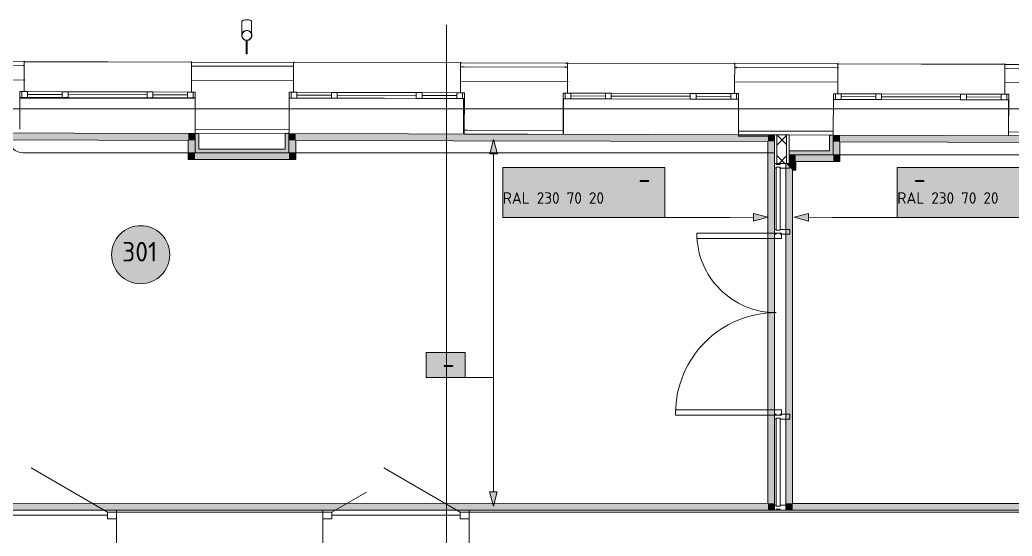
# Model space of a CAD drawing. Header units: millimetres. Extents: x 0 to 1189, y 0 to 841.
# Drawn here: x 439.9 to 542.9, y 373 to 426.6 of the extents above; entities that cross this region are included whole.
import ezdxf

# ---------------------------------------------------------------- set-up
doc = ezdxf.new("R2010")
doc.units = ezdxf.units.MM

msp = doc.modelspace()

# ---------------------------------------------------------------- hatches: boundary and pattern name
h = msp.add_hatch(color=7)
h.dxf.hatch_style = 2
h.paths.add_polyline_path([(462.836707, 425.13342), (462.863145, 425.069858), (462.926707, 425.04342), (462.99027, 425.069858), (463.016707, 425.13342), (463.016707, 425.14542), (462.99027, 425.208983), (462.926707, 425.23542), (462.863145, 425.208983), (462.836707, 425.14542)])
h = msp.add_hatch(color=7)
h.dxf.hatch_style = 2
h.paths.add_polyline_path([(440.417673, 422.275416), (440.391235, 422.338978), (440.327673, 422.365416), (440.26411, 422.338978), (440.237673, 422.275416), (440.237673, 422.265416), (440.26411, 422.201853), (440.327673, 422.175416), (440.391235, 422.201853), (440.417673, 422.265416)])
h = msp.add_hatch(color=7)
h.dxf.hatch_style = 2
h.paths.add_polyline_path([(457.767699, 422.229416), (457.741262, 422.292978), (457.677699, 422.319416), (457.614137, 422.292978), (457.587699, 422.229416), (457.587699, 422.219416), (457.614137, 422.155853), (457.677699, 422.129416), (457.741262, 422.155853), (457.767699, 422.219416)])
h = msp.add_hatch(color=7)
h.dxf.hatch_style = 2
h.paths.add_polyline_path([(468.405716, 422.201416), (468.379278, 422.264978), (468.315715, 422.291416), (468.252153, 422.264978), (468.225715, 422.201416), (468.225715, 422.191416), (468.252153, 422.127853), (468.315715, 422.101416), (468.379278, 422.127853), (468.405716, 422.191416)])
h = msp.add_hatch(color=7)
h.dxf.hatch_style = 2
h.paths.add_polyline_path([(485.723742, 422.156416), (485.697305, 422.219978), (485.633742, 422.246416), (485.570179, 422.219978), (485.543742, 422.156416), (485.543742, 422.146416), (485.570179, 422.082853), (485.633742, 422.056416), (485.697305, 422.082853), (485.723742, 422.146416)])
h = msp.add_hatch(color=7)
h.dxf.hatch_style = 2
h.paths.add_polyline_path([(496.486759, 421.807415), (496.423196, 421.780978), (496.396758, 421.717415), (496.423196, 421.653852), (496.486759, 421.627415), (496.550321, 421.653852), (496.576759, 421.717415), (496.550321, 421.780978)])
h = msp.add_hatch(color=7)
h.dxf.hatch_style = 2
h.paths.add_polyline_path([(496.817759, 422.127416), (496.791321, 422.190978), (496.727759, 422.217416), (496.664196, 422.190978), (496.637759, 422.127416), (496.637759, 422.117416), (496.664196, 422.053853), (496.727759, 422.027415), (496.791321, 422.053853), (496.817759, 422.117416)])
h = msp.add_hatch(color=7)
h.dxf.hatch_style = 2
h.paths.add_polyline_path([(514.167786, 422.081416), (514.141348, 422.144978), (514.077785, 422.171416), (514.014223, 422.144978), (513.987785, 422.081416), (513.987785, 422.071416), (514.014223, 422.007853), (514.077785, 421.981415), (514.141348, 422.007853), (514.167786, 422.071416)])
h = msp.add_hatch(color=7)
h.dxf.hatch_style = 2
h.paths.add_polyline_path([(514.236786, 421.760415), (514.173223, 421.733978), (514.146786, 421.670415), (514.173223, 421.606852), (514.236786, 421.580415), (514.300348, 421.606852), (514.326786, 421.670415), (514.300348, 421.733978)])
h = msp.add_hatch(color=7)
h.dxf.hatch_style = 2
h.paths.add_polyline_path([(524.867802, 422.053415), (524.841364, 422.116978), (524.777802, 422.143416), (524.714239, 422.116978), (524.687802, 422.053415), (524.687802, 422.043415), (524.714239, 421.979853), (524.777802, 421.953415), (524.841364, 421.979853), (524.867802, 422.043415)])
h = msp.add_hatch(color=7)
h.dxf.hatch_style = 2
h.paths.add_polyline_path([(524.786802, 421.733415), (524.723239, 421.706977), (524.696802, 421.643415), (524.723239, 421.579852), (524.786802, 421.553415), (524.850364, 421.579852), (524.876802, 421.643415), (524.850364, 421.706977)])
h = msp.add_hatch(color=7)
h.dxf.hatch_style = 2
h.paths.add_polyline_path([(542.217828, 422.007415), (542.191391, 422.070978), (542.127828, 422.097416), (542.064266, 422.070978), (542.037828, 422.007415), (542.037828, 421.997415), (542.064266, 421.933853), (542.127828, 421.907415), (542.191391, 421.933853), (542.217828, 421.997415)])
h = msp.add_hatch(color=7)
h.dxf.hatch_style = 2
h.paths.add_polyline_path([(440.322673, 420.455413), (440.25911, 420.428976), (440.232673, 420.365413), (440.25911, 420.30185), (440.322673, 420.275413), (440.386235, 420.30185), (440.412673, 420.365413), (440.386235, 420.428976)])
h = msp.add_hatch(color=7)
h.dxf.hatch_style = 2
h.paths.add_polyline_path([(496.722759, 420.307413), (496.659196, 420.280975), (496.632759, 420.217413), (496.659196, 420.15385), (496.722759, 420.127413), (496.786321, 420.15385), (496.812759, 420.217413), (496.786321, 420.280975)])
at = {"true_color": 0xf1d696}
h = msp.add_hatch(color=41, dxfattribs=at)
h.dxf.hatch_style = 2
h.paths.add_polyline_path([(410.542627, 414.245404), (410.542627, 414.945405), (457.356699, 414.802404), (457.356699, 414.102403)])
h = msp.add_hatch(color=41, dxfattribs=at)
h.dxf.hatch_style = 2
h.paths.add_polyline_path([(457.356699, 414.102403), (457.356699, 414.802404), (458.0567, 414.800404)])
h = msp.add_hatch(color=41, dxfattribs=at)
h.dxf.hatch_style = 2
h.paths.add_polyline_path([(457.356699, 414.102403), (458.0547, 414.798404), (458.0567, 414.100403)])
h = msp.add_hatch(color=7)
h.dxf.hatch_style = 2
h.paths.add_polyline_path([(458.0567, 413.204402), (458.0567, 414.800404), (458.4567, 414.800404), (458.4567, 413.204402)])
h = msp.add_hatch(color=7)
h.dxf.hatch_style = 2
h.paths.add_polyline_path([(467.804715, 414.793404), (467.806715, 412.804401), (467.406714, 412.804401), (467.406714, 414.793404)])
h = msp.add_hatch(color=41, dxfattribs=at)
h.dxf.hatch_style = 2
h.paths.add_polyline_path([(467.806715, 414.100403), (467.806715, 414.800404), (468.506716, 414.099403)])
h = msp.add_hatch(color=41, dxfattribs=at)
h.dxf.hatch_style = 2
h.paths.add_polyline_path([(467.806715, 414.800404), (468.506716, 414.799404), (468.506716, 414.099403)])
h = msp.add_hatch(color=41, dxfattribs=at)
h.dxf.hatch_style = 2
h.paths.add_polyline_path([(468.506716, 414.099403), (468.506716, 414.799404), (517.520791, 414.693404), (517.520791, 413.993403)])
at = {"true_color": 0x0077b0}
h = msp.add_hatch(color=144, dxfattribs=at)
h.dxf.hatch_style = 2
h.paths.add_polyline_path([(489.044747, 414.205404), (489.444748, 412.713401), (488.644747, 412.713401)])
at = {"true_color": 0x186722}
h = msp.add_hatch(color=99, dxfattribs=at)
h.dxf.hatch_style = 2
h.paths.add_polyline_path([(517.520791, 413.993403), (517.520791, 414.693404), (518.220792, 414.692404)])
h = msp.add_hatch(color=99, dxfattribs=at)
h.dxf.hatch_style = 2
h.paths.add_polyline_path([(517.520791, 413.993403), (518.219792, 414.690404), (518.220792, 413.992403)])
h = msp.add_hatch(color=7)
h.dxf.hatch_style = 2
h.paths.add_polyline_path([(524.300801, 414.644404), (524.306801, 412.604401), (523.9068, 412.604401), (523.9068, 414.644404)])
at = {"true_color": 0xf1d696}
h = msp.add_hatch(color=41, dxfattribs=at)
h.dxf.hatch_style = 2
h.paths.add_polyline_path([(525.006802, 413.950403), (524.306801, 413.952403), (524.306801, 414.652404)])
h = msp.add_hatch(color=41, dxfattribs=at)
h.dxf.hatch_style = 2
h.paths.add_polyline_path([(524.306801, 414.652404), (525.006802, 414.650404), (525.006802, 413.950403)])
h = msp.add_hatch(color=41, dxfattribs=at)
h.dxf.hatch_style = 2
h.paths.add_polyline_path([(525.006802, 414.650404), (569.75687, 414.506404), (569.75687, 413.806403), (525.006802, 413.950403)])
h = msp.add_hatch(color=41, dxfattribs=at)
h.dxf.hatch_style = 2
h.paths.add_polyline_path([(457.356699, 414.102403), (458.0567, 414.100403), (458.0567, 412.804401), (457.356699, 412.804401)])
h = msp.add_hatch(color=7)
h.dxf.hatch_style = 2
h.paths.add_polyline_path([(467.406714, 413.204402), (467.406714, 412.804401), (458.0637, 412.804401), (458.0567, 413.204402)])
h = msp.add_hatch(color=41, dxfattribs=at)
h.dxf.hatch_style = 2
h.paths.add_polyline_path([(467.806715, 412.804401), (467.806715, 414.100403), (468.506716, 414.099403), (468.506716, 412.804401)])
at = {"true_color": 0x186722}
h = msp.add_hatch(color=99, dxfattribs=at)
h.dxf.hatch_style = 2
h.paths.add_polyline_path([(518.220792, 413.992403), (518.220792, 376.412346), (517.520791, 376.412346), (517.520791, 413.993403)])
at = {"true_color": 0xf1d696}
h = msp.add_hatch(color=41, dxfattribs=at)
h.dxf.hatch_style = 2
h.paths.add_polyline_path([(525.006802, 412.604401), (524.306801, 412.604401), (524.306801, 413.952403), (525.006802, 413.950403)])
h = msp.add_hatch(color=41, dxfattribs=at)
h.dxf.hatch_style = 2
h.paths.add_polyline_path([(458.0567, 412.804401), (457.356699, 412.1044), (457.356699, 412.804401)])
h = msp.add_hatch(color=41, dxfattribs=at)
h.dxf.hatch_style = 2
h.paths.add_polyline_path([(458.0567, 412.804401), (458.0567, 412.1044), (457.356699, 412.1044)])
h = msp.add_hatch(color=41, dxfattribs=at)
h.dxf.hatch_style = 2
h.paths.add_polyline_path([(458.0567, 412.1044), (458.0567, 412.804401), (467.806715, 412.804401), (467.806715, 412.1044)])
h = msp.add_hatch(color=41, dxfattribs=at)
h.dxf.hatch_style = 2
h.paths.add_polyline_path([(467.806715, 412.804401), (468.506716, 412.1044), (467.806715, 412.1044)])
h = msp.add_hatch(color=41, dxfattribs=at)
h.dxf.hatch_style = 2
h.paths.add_polyline_path([(468.506716, 412.804401), (468.506716, 412.1044), (467.806715, 412.804401)])
h = msp.add_hatch(color=7)
h.dxf.hatch_style = 2
h.paths.add_polyline_path([(519.720794, 412.604401), (519.720794, 413.004402), (523.9068, 413.004402), (523.9068, 412.604401)])
h = msp.add_hatch(color=41, dxfattribs=at)
h.dxf.hatch_style = 2
h.paths.add_polyline_path([(520.420795, 411.9044), (519.720794, 411.9044), (519.720794, 412.604401)])
h = msp.add_hatch(color=41, dxfattribs=at)
h.dxf.hatch_style = 2
h.paths.add_polyline_path([(520.420795, 412.604401), (520.420795, 411.9044), (519.720794, 412.604401)])
h = msp.add_hatch(color=41, dxfattribs=at)
h.dxf.hatch_style = 2
h.paths.add_polyline_path([(520.420795, 411.9044), (520.420795, 412.604401), (524.306801, 412.604401), (524.306801, 411.9044)])
h = msp.add_hatch(color=41, dxfattribs=at)
h.dxf.hatch_style = 2
h.paths.add_polyline_path([(524.306801, 412.604401), (525.006802, 411.9044), (524.306801, 411.9044)])
h = msp.add_hatch(color=41, dxfattribs=at)
h.dxf.hatch_style = 2
h.paths.add_polyline_path([(525.006802, 412.604401), (525.006802, 411.9044), (524.306801, 412.604401)])
at = {"true_color": 0xffffff}
h = msp.add_hatch(color=7, dxfattribs=at)
h.dxf.hatch_style = 2
h.paths.add_polyline_path([(490.003749, 411.281399), (506.825774, 411.281399), (506.825774, 406.105391), (490.003749, 406.105391)])
at = {"true_color": 0x0077b0}
h = msp.add_hatch(color=144, dxfattribs=at)
h.paths.add_polyline_path([(503.591803, 409.885395), (503.591803, 410.692374), (503.562313, 410.849057), (503.473291, 410.980108), (503.344652, 411.066511), (503.188313, 411.095864), (503.031837, 411.066511), (502.900579, 410.980108), (502.813142, 410.849057), (502.784824, 410.692374), (502.784824, 409.885395), (502.813142, 409.729056), (502.900579, 409.600417), (503.031837, 409.511395), (503.188313, 409.481905), (503.344652, 409.511395), (503.473291, 409.600417), (503.562313, 409.729056)])
h.paths.add_polyline_path([(503.792445, 409.885395), (503.781292, 409.764739), (503.747866, 409.652713), (503.692219, 409.549679), (503.614403, 409.455998), (503.522634, 409.378699), (503.420581, 409.324189), (503.308917, 409.2919), (503.188313, 409.281263), (503.066581, 409.2919), (502.954873, 409.324189), (502.852675, 409.378699), (502.759468, 409.455998), (502.681738, 409.549679), (502.62628, 409.652713), (502.593044, 409.764739), (502.581976, 409.885395), (502.581976, 410.692374), (502.593044, 410.814106), (502.62628, 410.925814), (502.681738, 411.028012), (502.759468, 411.12122), (502.852675, 411.199036), (502.954873, 411.254683), (503.066581, 411.288109), (503.188313, 411.299262), (503.308969, 411.288152), (503.420995, 411.255027), (503.524029, 411.200198), (503.61771, 411.123976), (503.693614, 411.030338), (503.748279, 410.927192), (503.781343, 410.814537), (503.792445, 410.692374)])
h = msp.add_hatch(color=144, dxfattribs=at)
h.paths.add_polyline_path([(506.116514, 409.481905), (506.233441, 409.504712), (506.330937, 409.571753), (506.397083, 409.668629), (506.41858, 409.786176), (506.41858, 409.986818), (506.397083, 410.103745), (506.330937, 410.201241), (506.233441, 410.268765), (506.116514, 410.291641), (505.999588, 410.268765), (505.902092, 410.201241), (505.835946, 410.104779), (505.814449, 409.986818), (505.814449, 409.786176), (505.835946, 409.668629), (505.902092, 409.571753), (505.999588, 409.504712)])
h.paths.add_polyline_path([(506.116514, 409.281263), (506.014876, 409.290298), (505.921453, 409.317574), (505.835989, 409.363351), (505.758225, 409.427886), (505.693689, 409.505608), (505.647913, 409.59077), (505.620636, 409.683374), (505.611601, 409.78342), (505.611601, 409.986818), (505.624228, 410.105829), (505.662175, 410.212955), (505.725548, 410.307884), (505.814449, 410.390308), (505.725548, 410.472732), (505.662175, 410.567662), (505.624228, 410.674787), (505.611601, 410.793798), (505.620636, 410.895445), (505.647913, 410.988928), (505.693689, 411.074556), (505.758225, 411.152639), (505.835989, 411.217174), (505.921453, 411.262951), (506.014876, 411.290227), (506.116514, 411.299262), (506.216948, 411.290227), (506.310198, 411.262951), (506.39549, 411.217174), (506.472048, 411.152639), (506.537014, 411.074556), (506.583738, 410.988928), (506.611962, 410.895445), (506.621428, 410.793798), (506.608801, 410.674787), (506.570854, 410.567662), (506.507481, 410.472732), (506.41858, 410.390308), (506.53785, 410.267594), (506.602135, 410.119661), (506.610963, 410.068209), (506.616949, 409.994949), (506.620351, 409.899985), (506.621428, 409.78342), (506.611962, 409.683374), (506.583738, 409.59077), (506.537014, 409.505608), (506.472048, 409.427886), (506.39549, 409.363351), (506.310198, 409.317574), (506.216948, 409.290298)])
h.paths.add_polyline_path([(506.116514, 410.491732), (506.233441, 410.513436), (506.330937, 410.579375), (506.397083, 410.677285), (506.41858, 410.793798), (506.397083, 410.910724), (506.330937, 411.00822), (506.233441, 411.074366), (506.116514, 411.095864), (505.999588, 411.074366), (505.902092, 411.00822), (505.835946, 410.910724), (505.814449, 410.793798), (505.835946, 410.677285), (505.902092, 410.579375), (505.999588, 410.513436)])
at = {"true_color": 0xf1d696}
h = msp.add_hatch(color=41, dxfattribs=at)
h.dxf.hatch_style = 2
h.paths.add_polyline_path([(519.720794, 411.7124), (519.720794, 411.374399), (519.382794, 411.7124)])
at = {"true_color": 0x186722}
h = msp.add_hatch(color=99, dxfattribs=at)
h.dxf.hatch_style = 2
h.paths.add_polyline_path([(520.082795, 376.404346), (519.382794, 376.404346), (519.382794, 411.7124), (520.082795, 411.012399)])
at = {"true_color": 0xf1d696}
h = msp.add_hatch(color=41, dxfattribs=at)
h.dxf.hatch_style = 2
h.paths.add_polyline_path([(520.420795, 411.7124), (519.720794, 411.7124), (519.720794, 411.9044), (520.420795, 411.9044)])
h = msp.add_hatch(color=41, dxfattribs=at)
h.dxf.hatch_style = 2
h.paths.add_polyline_path([(520.420795, 411.7124), (520.420795, 411.012399), (519.720794, 411.7124)])
h = msp.add_hatch(color=41, dxfattribs=at)
h.dxf.hatch_style = 2
h.paths.add_polyline_path([(520.420795, 411.012399), (520.082795, 411.012399), (519.720794, 411.374399), (519.720794, 411.7124)])
at = {"true_color": 0xffffff}
h = msp.add_hatch(color=7, dxfattribs=at)
h.dxf.hatch_style = 2
h.paths.add_polyline_path([(530.959811, 411.281399), (547.781837, 411.281399), (547.781837, 406.105391), (530.959811, 406.105391)])
at = {"true_color": 0x0077b0}
h = msp.add_hatch(color=144, dxfattribs=at)
h.paths.add_polyline_path([(532.170392, 409.885395), (532.170392, 410.692374), (532.140902, 410.849057), (532.051881, 410.980108), (531.923241, 411.066511), (531.766903, 411.095864), (531.610426, 411.066511), (531.479168, 410.980108), (531.391732, 410.849057), (531.363413, 410.692374), (531.363413, 409.885395), (531.391732, 409.729056), (531.479168, 409.600417), (531.610426, 409.511395), (531.766903, 409.481905), (531.923241, 409.511395), (532.051881, 409.600417), (532.140902, 409.729056)])
h.paths.add_polyline_path([(532.371035, 409.885395), (532.359881, 409.764739), (532.326455, 409.652713), (532.270808, 409.549679), (532.192992, 409.455998), (532.101223, 409.378699), (531.999171, 409.324189), (531.887507, 409.2919), (531.766903, 409.281263), (531.64517, 409.2919), (531.533463, 409.324189), (531.431264, 409.378699), (531.338057, 409.455998), (531.260327, 409.549679), (531.20487, 409.652713), (531.171633, 409.764739), (531.160566, 409.885395), (531.160566, 410.692374), (531.171633, 410.814106), (531.20487, 410.925814), (531.260327, 411.028012), (531.338057, 411.12122), (531.431264, 411.199036), (531.533463, 411.254683), (531.64517, 411.288109), (531.766903, 411.299262), (531.887558, 411.288152), (531.999584, 411.255027), (532.102619, 411.200198), (532.196299, 411.123976), (532.272203, 411.030338), (532.326868, 410.927192), (532.359933, 410.814537), (532.371035, 410.692374)])
h = msp.add_hatch(color=144, dxfattribs=at)
h.paths.add_polyline_path([(534.695104, 409.481905), (534.81203, 409.504712), (534.909527, 409.571753), (534.975673, 409.668629), (534.99717, 409.786176), (534.99717, 409.986818), (534.975673, 410.103745), (534.909527, 410.201241), (534.81203, 410.268765), (534.695104, 410.291641), (534.578177, 410.268765), (534.480681, 410.201241), (534.414535, 410.104779), (534.393038, 409.986818), (534.393038, 409.786176), (534.414535, 409.668629), (534.480681, 409.571753), (534.578177, 409.504712)])
h.paths.add_polyline_path([(534.695104, 409.281263), (534.593465, 409.290298), (534.500043, 409.317574), (534.414578, 409.363351), (534.336814, 409.427886), (534.272279, 409.505608), (534.226502, 409.59077), (534.199225, 409.683374), (534.190191, 409.78342), (534.190191, 409.986818), (534.202817, 410.105829), (534.240765, 410.212955), (534.304137, 410.307884), (534.393038, 410.390308), (534.304137, 410.472732), (534.240765, 410.567662), (534.202817, 410.674787), (534.190191, 410.793798), (534.199225, 410.895445), (534.226502, 410.988928), (534.272279, 411.074556), (534.336814, 411.152639), (534.414578, 411.217174), (534.500043, 411.262951), (534.593465, 411.290227), (534.695104, 411.299262), (534.795537, 411.290227), (534.888787, 411.262951), (534.974079, 411.217174), (535.050638, 411.152639), (535.115604, 411.074556), (535.162328, 410.988928), (535.190552, 410.895445), (535.200017, 410.793798), (535.187391, 410.674787), (535.149443, 410.567662), (535.086071, 410.472732), (534.99717, 410.390308), (535.116439, 410.267594), (535.180725, 410.119661), (535.189553, 410.068209), (535.195538, 409.994949), (535.198941, 409.899985), (535.200017, 409.78342), (535.190552, 409.683374), (535.162328, 409.59077), (535.115604, 409.505608), (535.050638, 409.427886), (534.974079, 409.363351), (534.888787, 409.317574), (534.795537, 409.290298)])
h.paths.add_polyline_path([(534.695104, 410.491732), (534.81203, 410.513436), (534.909527, 410.579375), (534.975673, 410.677285), (534.99717, 410.793798), (534.975673, 410.910724), (534.909527, 411.00822), (534.81203, 411.074366), (534.695104, 411.095864), (534.578177, 411.074366), (534.480681, 411.00822), (534.414535, 410.910724), (534.393038, 410.793798), (534.414535, 410.677285), (534.480681, 410.579375), (534.578177, 410.513436)])
h = msp.add_hatch(color=144, dxfattribs=at)
h.dxf.hatch_style = 2
h.paths.add_polyline_path([(505.105427, 409.78342), (504.298448, 409.78342), (504.222311, 409.808983), (504.197024, 409.885395), (504.222311, 409.961531), (504.298448, 409.986818), (505.105427, 409.986818), (505.181564, 409.961531), (505.206851, 409.885395), (505.181564, 409.808983)])
h = msp.add_hatch(color=144, dxfattribs=at)
h.dxf.hatch_style = 2
h.paths.add_polyline_path([(533.684017, 409.78342), (532.877037, 409.78342), (532.800901, 409.808983), (532.775614, 409.885395), (532.800901, 409.961531), (532.877037, 409.986818), (533.684017, 409.986818), (533.760153, 409.961531), (533.78544, 409.885395), (533.760153, 409.808983)])
h = msp.add_hatch(color=144, dxfattribs=at)
h.dxf.hatch_style = 2
h.paths.add_polyline_path([(517.520791, 406.118391), (516.029788, 405.713391), (516.026788, 406.513392)])
h = msp.add_hatch(color=144, dxfattribs=at)
h.dxf.hatch_style = 2
h.paths.add_polyline_path([(520.264795, 406.118391), (521.758797, 406.513392), (521.755797, 405.713391)])
at = {"true_color": 0xffffff}
h = msp.add_hatch(color=7, dxfattribs=at)
edge = h.paths.add_edge_path()
edge.add_arc((452.407691, 402.229385), 3.012005, 0, 360)
h = msp.add_hatch(color=7, dxfattribs=at)
h.dxf.hatch_style = 2
h.paths.add_polyline_path([(482.040736, 392.07237), (486.081743, 392.07237), (486.081743, 389.484366), (482.040736, 389.484366)])
h = msp.add_hatch(color=7, dxfattribs=at)
h.dxf.hatch_style = 2
h.paths.add_polyline_path([(482.040736, 392.07237), (486.081743, 392.07237), (486.081743, 389.484366), (482.040736, 389.484366)])
at = {"true_color": 0x0077b0}
h = msp.add_hatch(color=144, dxfattribs=at)
h.paths.add_polyline_path([(483.250592, 390.676603), (483.250592, 391.483583), (483.221102, 391.640266), (483.132081, 391.771317), (483.003441, 391.85772), (482.847103, 391.887072), (482.690626, 391.85772), (482.559368, 391.771317), (482.471932, 391.640266), (482.443613, 391.483583), (482.443613, 390.676603), (482.471932, 390.520265), (482.559368, 390.391625), (482.690626, 390.302604), (482.847103, 390.273114), (483.003441, 390.302604), (483.132081, 390.391625), (483.221102, 390.520265)])
h.paths.add_polyline_path([(483.451235, 390.676603), (483.440081, 390.555948), (483.406655, 390.443922), (483.351008, 390.340887), (483.273192, 390.247207), (483.181423, 390.169907), (483.079371, 390.115397), (482.967707, 390.083108), (482.847103, 390.072471), (482.72537, 390.083108), (482.613663, 390.115397), (482.511464, 390.169907), (482.418257, 390.247207), (482.340527, 390.340887), (482.28507, 390.443922), (482.251833, 390.555948), (482.240766, 390.676603), (482.240766, 391.483583), (482.251833, 391.605315), (482.28507, 391.717022), (482.340527, 391.819221), (482.418257, 391.912428), (482.511464, 391.990244), (482.613663, 392.045891), (482.72537, 392.079317), (482.847103, 392.090471), (482.967758, 392.07936), (483.079784, 392.046236), (483.182819, 391.991407), (483.276499, 391.915184), (483.352403, 391.821546), (483.407068, 391.7184), (483.440133, 391.605746), (483.451235, 391.483583)])
h = msp.add_hatch(color=144, dxfattribs=at)
h.paths.add_polyline_path([(483.250592, 390.676603), (483.250592, 391.483583), (483.221102, 391.640266), (483.132081, 391.771317), (483.003441, 391.85772), (482.847103, 391.887072), (482.690626, 391.85772), (482.559368, 391.771317), (482.471932, 391.640266), (482.443613, 391.483583), (482.443613, 390.676603), (482.471932, 390.520265), (482.559368, 390.391625), (482.690626, 390.302604), (482.847103, 390.273114), (483.003441, 390.302604), (483.132081, 390.391625), (483.221102, 390.520265)])
h.paths.add_polyline_path([(483.451235, 390.676603), (483.440081, 390.555948), (483.406655, 390.443922), (483.351008, 390.340887), (483.273192, 390.247207), (483.181423, 390.169907), (483.079371, 390.115397), (482.967707, 390.083108), (482.847103, 390.072471), (482.72537, 390.083108), (482.613663, 390.115397), (482.511464, 390.169907), (482.418257, 390.247207), (482.340527, 390.340887), (482.28507, 390.443922), (482.251833, 390.555948), (482.240766, 390.676603), (482.240766, 391.483583), (482.251833, 391.605315), (482.28507, 391.717022), (482.340527, 391.819221), (482.418257, 391.912428), (482.511464, 391.990244), (482.613663, 392.045891), (482.72537, 392.079317), (482.847103, 392.090471), (482.967758, 392.07936), (483.079784, 392.046236), (483.182819, 391.991407), (483.276499, 391.915184), (483.352403, 391.821546), (483.407068, 391.7184), (483.440133, 391.605746), (483.451235, 391.483583)])
h = msp.add_hatch(color=144, dxfattribs=at)
h.dxf.hatch_style = 2
h.paths.add_polyline_path([(485.673712, 391.745961), (485.442202, 391.514451), (485.371646, 391.483583), (485.295509, 391.50887), (485.270222, 391.585006), (485.298334, 391.655562), (485.693556, 392.050783), (485.734346, 392.080135), (485.775136, 392.090471), (485.851272, 392.064908), (485.876559, 391.988496), (485.876559, 390.171139), (485.851272, 390.09638), (485.775136, 390.072471), (485.698999, 390.09638), (485.673712, 390.171139)])
h = msp.add_hatch(color=144, dxfattribs=at)
h.dxf.hatch_style = 2
h.paths.add_polyline_path([(485.673712, 391.745961), (485.442202, 391.514451), (485.371646, 391.483583), (485.295509, 391.50887), (485.270222, 391.585006), (485.298334, 391.655562), (485.693556, 392.050783), (485.734346, 392.080135), (485.775136, 392.090471), (485.851272, 392.064908), (485.876559, 391.988496), (485.876559, 390.171139), (485.851272, 390.09638), (485.775136, 390.072471), (485.698999, 390.09638), (485.673712, 390.171139)])
h = msp.add_hatch(color=144, dxfattribs=at)
h.dxf.hatch_style = 2
h.paths.add_polyline_path([(484.764132, 390.574629), (483.957153, 390.574629), (483.881017, 390.600191), (483.85573, 390.676603), (483.881017, 390.75274), (483.957153, 390.778027), (484.764132, 390.778027), (484.840269, 390.75274), (484.865556, 390.676603), (484.840269, 390.600191)])
h = msp.add_hatch(color=144, dxfattribs=at)
h.dxf.hatch_style = 2
h.paths.add_polyline_path([(484.764132, 390.574629), (483.957153, 390.574629), (483.881017, 390.600191), (483.85573, 390.676603), (483.881017, 390.75274), (483.957153, 390.778027), (484.764132, 390.778027), (484.840269, 390.75274), (484.865556, 390.676603), (484.840269, 390.600191)])
h = msp.add_hatch(color=144, dxfattribs=at)
h.dxf.hatch_style = 2
h.paths.add_polyline_path([(489.034747, 376.120345), (488.634747, 377.613348), (489.434748, 377.613348)])
at = {"true_color": 0xf1d696}
h = msp.add_hatch(color=41, dxfattribs=at)
h.dxf.hatch_style = 2
h.paths.add_polyline_path([(517.520791, 376.412346), (517.520791, 375.712345), (379.78558, 375.704345), (379.78058, 376.404346)])
h = msp.add_hatch(color=41, dxfattribs=at)
h.dxf.hatch_style = 2
h.paths.add_polyline_path([(518.220792, 376.412346), (518.220792, 375.712345), (517.520791, 376.412346)])
h = msp.add_hatch(color=41, dxfattribs=at)
h.dxf.hatch_style = 2
h.paths.add_polyline_path([(517.520791, 375.712345), (517.520791, 376.412346), (518.220792, 375.712345)])
at = {"true_color": 0x186722}
h = msp.add_hatch(color=99, dxfattribs=at)
h.dxf.hatch_style = 2
h.paths.add_polyline_path([(520.082795, 376.404346), (520.082795, 375.704345), (519.382794, 375.704345)])
h = msp.add_hatch(color=99, dxfattribs=at)
h.dxf.hatch_style = 2
h.paths.add_polyline_path([(519.382794, 376.404346), (520.082795, 376.404346), (519.382794, 375.704345)])
at = {"true_color": 0xf1d696}
h = msp.add_hatch(color=41, dxfattribs=at)
h.dxf.hatch_style = 2
h.paths.add_polyline_path([(703.533075, 376.404346), (703.518075, 375.704345), (520.082795, 375.704345), (520.082795, 376.404346)])

# ---------------------------------------------------------------- linework, layer by layer
at = {"color": 7, "lineweight": 0}
for points in [[(462.926671, 426.464382), (462.936835, 426.495403), (462.965984, 426.524304), (463.012101, 426.550462), (463.073171, 426.573257), (463.147179, 426.592067), (463.232109, 426.606273), (463.325945, 426.615251), (463.426672, 426.618382)], [(463.426672, 426.618382), (463.527398, 426.615251), (463.621235, 426.606273), (463.706164, 426.592067), (463.780172, 426.573257), (463.841243, 426.550462), (463.88736, 426.524304), (463.916508, 426.495403), (463.926673, 426.464382)], [(463.426708, 424.483419), (463.321964, 424.49395), (463.22438, 424.524169), (463.136053, 424.572013), (463.059082, 424.635419), (462.995565, 424.712326), (462.947598, 424.80067), (462.917279, 424.898389), (462.906707, 425.00342), (462.917279, 425.108164), (462.947598, 425.205748), (462.995565, 425.294075), (463.059082, 425.371046), (463.136053, 425.434563), (463.22438, 425.48253), (463.321964, 425.512849), (463.426708, 425.523421)], [(462.926707, 426.464422), (462.926707, 426.039422)], [(462.926707, 426.015422), (462.926707, 426.039422)], [(462.926707, 425.959421), (462.926707, 426.015422)], [(462.926707, 425.904421), (462.926707, 425.959421)], [(462.926707, 425.849421), (462.926707, 425.904421)], [(462.926707, 425.796421), (462.926707, 425.849421)], [(462.926707, 425.743421), (462.926707, 425.796421)], [(462.926707, 425.692421), (462.926707, 425.743421)], [(462.926707, 425.642421), (462.926707, 425.692421)], [(462.926707, 425.594421), (462.926707, 425.642421)], [(462.926707, 425.547421), (462.926707, 425.594421)], [(462.926707, 425.501421), (462.926707, 425.547421)], [(463.426708, 424.503419), (463.325981, 424.513542), (463.232145, 424.542591), (463.147215, 424.588585), (463.073207, 424.649544), (463.012137, 424.723488), (462.96602, 424.808435), (462.936871, 424.902406), (462.926707, 425.00342), (462.936871, 425.104147), (462.96602, 425.197983), (463.012137, 425.282913), (463.073207, 425.356921), (463.147215, 425.417991), (463.232145, 425.464108), (463.325981, 425.493257), (463.426708, 425.503421)], [(462.926707, 425.458421), (462.926707, 425.501421)], [(463.426708, 425.523421), (463.531452, 425.512849), (463.629036, 425.48253), (463.717363, 425.434563), (463.794334, 425.371046), (463.857851, 425.294075), (463.905818, 425.205748), (463.936137, 425.108164), (463.946709, 425.00342), (463.936137, 424.898389), (463.905818, 424.80067), (463.857851, 424.712326), (463.794334, 424.635419), (463.717363, 424.572013), (463.629036, 424.524169), (463.531452, 424.49395), (463.426708, 424.483419)], [(463.426708, 425.503421), (463.527435, 425.493257), (463.621271, 425.464108), (463.706201, 425.417991), (463.780209, 425.356921), (463.841279, 425.282913), (463.887396, 425.197983), (463.916545, 425.104147), (463.926709, 425.00342), (463.916545, 424.902406), (463.887396, 424.808435), (463.841279, 424.723488), (463.780209, 424.649544), (463.706201, 424.588585), (463.621271, 424.542591), (463.527435, 424.513542), (463.426708, 424.503419)], [(463.926709, 426.039422), (463.926709, 426.464422)], [(463.926709, 426.039422), (463.926709, 425.982422)], [(463.926709, 425.982422), (463.926709, 425.927421)], [(463.926709, 425.927421), (463.926709, 425.872421)], [(463.926709, 425.872421), (463.926709, 425.818421)], [(463.926709, 425.818421), (463.926709, 425.765421)], [(463.926709, 425.765421), (463.926709, 425.713421)], [(463.926709, 425.713421), (463.926709, 425.663421)], [(463.926709, 425.663421), (463.926709, 425.614421)], [(463.926709, 425.614421), (463.926709, 425.566421)], [(463.926709, 425.566421), (463.926709, 425.520421)], [(463.926709, 425.520421), (463.926709, 425.476421)], [(463.926709, 425.476421), (463.926709, 425.433421)], [(484.17274, 251.095154), (484.17274, 426.084422)], [(462.926707, 425.415421), (462.926707, 425.458421)], [(462.926707, 425.375421), (462.926707, 425.415421)], [(462.926707, 425.336421), (462.926707, 425.375421)], [(462.926707, 425.29942), (462.926707, 425.336421)], [(462.926707, 425.26542), (462.926707, 425.29942)], [(462.926707, 425.23242), (462.926707, 425.26542)], [(462.926707, 425.20142), (462.926707, 425.23242)], [(462.926707, 425.17242), (462.926707, 425.20142)], [(462.926707, 425.14542), (462.926707, 425.17242)], [(463.376708, 424.494419), (463.376708, 423.103417)], [(463.476708, 423.103417), (463.476708, 424.494419)], [(463.641708, 424.552419), (463.851709, 424.76242)], [(463.926709, 425.433421), (463.926709, 425.392421)], [(463.926709, 425.392421), (463.926709, 425.352421)], [(463.926709, 425.352421), (463.926709, 425.31542)], [(463.926709, 425.31542), (463.926709, 425.27942)], [(463.926709, 425.27942), (463.926709, 425.24542)], [(463.926709, 425.24542), (463.926709, 425.21342)], [(463.926709, 425.21342), (463.926709, 425.18442)], [(463.926709, 425.18442), (463.926709, 425.15642)], [(463.926709, 425.15642), (463.926709, 425.13342)], [(463.376708, 423.103417), (463.476708, 423.103417)], [(440.327673, 422.265416), (412.42663, 422.338416)], [(412.42663, 421.938415), (440.186673, 421.865415)], [(440.186673, 421.865415), (440.326673, 421.865415)], [(440.322673, 420.365413), (440.327673, 422.265416)], [(440.327673, 422.275416), (457.677699, 422.229416)], [(440.327673, 422.265416), (457.677699, 422.219416)], [(457.677699, 422.219416), (440.327673, 422.265416)], [(457.676699, 421.819415), (457.672699, 420.319413)], [(457.677699, 422.219416), (457.676699, 421.819415)], [(457.736699, 421.819415), (457.676699, 421.819415)], [(468.277715, 422.191416), (457.677699, 422.219416)], [(468.276715, 421.791415), (457.736699, 421.819415)], [(468.272715, 420.291413), (468.276715, 421.791415)], [(468.276715, 421.791415), (468.277715, 422.191416)], [(468.277715, 422.191416), (485.627742, 422.146416)], [(468.315715, 422.201416), (485.633742, 422.156416)], [(485.627742, 422.146416), (468.315715, 422.191416)], [(485.627742, 422.146416), (485.622742, 420.246413)], [(485.626742, 421.746415), (485.986742, 421.745415)], [(496.487759, 422.117416), (485.627742, 422.146416)], [(496.486759, 421.717415), (485.986742, 421.745415)], [(496.726759, 421.717415), (496.486759, 421.717415)], [(496.727759, 422.117416), (496.487759, 422.117416)], [(496.722759, 420.217413), (496.726759, 421.717415)], [(496.726759, 421.717415), (496.727759, 422.117416)], [(496.727759, 422.127416), (514.077785, 422.081416)], [(496.727759, 422.117416), (514.077785, 422.071416)], [(514.077785, 422.071416), (496.727759, 422.117416)], [(514.076785, 421.671415), (514.072785, 420.171413)], [(514.077785, 422.071416), (514.076785, 421.671415)], [(514.236786, 421.670415), (514.076785, 421.671415)], [(524.787802, 422.043415), (514.077785, 422.071416)], [(524.736802, 421.643415), (514.236786, 421.670415)], [(524.786802, 421.643415), (524.736802, 421.643415)], [(524.777802, 422.053415), (542.127828, 422.007415)], [(524.782802, 420.143413), (524.786802, 421.643415)], [(524.786802, 421.643415), (524.787802, 422.043415)], [(524.787802, 422.043415), (542.137828, 421.997415)], [(542.127828, 421.997415), (524.787802, 422.043415)], [(542.135828, 421.597415), (542.132828, 420.097413)], [(542.137828, 421.997415), (542.135828, 421.597415)], [(552.585844, 421.569415), (542.135828, 421.597415)], [(552.716844, 421.969415), (542.137828, 421.997415)], [(440.322673, 420.365413), (410.526627, 420.443413)], [(440.319673, 419.165411), (440.322673, 420.365413)], [(457.672699, 420.319413), (457.669699, 419.119411)], [(457.732699, 420.319413), (457.672699, 420.319413)], [(457.732699, 420.319413), (468.272715, 420.291413)], [(468.269715, 419.091411), (468.272715, 420.291413)], [(485.622742, 420.246413), (485.619742, 419.046411)], [(496.722759, 420.217413), (485.622742, 420.246413)], [(496.719759, 419.017411), (496.722759, 420.217413)], [(514.072785, 420.171413), (514.068785, 418.971411)], [(524.782802, 420.143413), (514.072785, 420.171413)], [(524.778802, 418.943411), (524.782802, 420.143413)], [(542.132828, 420.097413), (542.128828, 418.897411)], [(542.132828, 420.097413), (552.711844, 420.069412)], [(439.858672, 415.266405), (439.867672, 418.56641)], [(439.867672, 418.56641), (439.869672, 419.166411)], [(439.869672, 419.166411), (439.867672, 418.56641)], [(440.667673, 418.56441), (439.867672, 418.56641)], [(439.867672, 418.56641), (440.667673, 418.56441)], [(458.0637, 418.46741), (439.867672, 418.46741)], [(439.869672, 419.166411), (440.669673, 419.164411)], [(440.669673, 419.164411), (439.869672, 419.166411)], [(440.067672, 418.56641), (440.069672, 419.166411)], [(440.669673, 419.164411), (440.667673, 418.56441)], [(444.267679, 418.55541), (440.667673, 418.56441)], [(440.668673, 418.864411), (444.268679, 418.855411)], [(440.669673, 419.164411), (444.269679, 419.155411)], [(444.267679, 418.55541), (444.269679, 419.155411)], [(444.86768, 418.55341), (444.267679, 418.55541)], [(444.267679, 418.55541), (444.86768, 418.55341)], [(444.269679, 419.155411), (444.86968, 419.153411)], [(444.86968, 419.153411), (444.269679, 419.155411)], [(444.86968, 419.153411), (444.86768, 418.55341)], [(453.067692, 418.53141), (444.86768, 418.55341)], [(444.86868, 418.853411), (453.068692, 418.831411)], [(444.86968, 419.153411), (453.069692, 419.131411)], [(453.067692, 418.53141), (453.069692, 419.131411)], [(453.667693, 418.53041), (453.067692, 418.53141)], [(453.067692, 418.53141), (453.667693, 418.53041)], [(453.069692, 419.131411), (453.669693, 419.130411)], [(453.669693, 419.130411), (453.069692, 419.131411)], [(453.669693, 419.130411), (453.667693, 418.53041)], [(457.267699, 418.52041), (453.667693, 418.53041)], [(453.668693, 418.830411), (457.268699, 418.820411)], [(453.669693, 419.130411), (457.269699, 419.120411)], [(457.269699, 419.120411), (457.267699, 418.52041)], [(457.267699, 418.52041), (458.0677, 418.51841)], [(457.267699, 418.52041), (458.0677, 418.51841)], [(458.0697, 419.118411), (457.269699, 419.120411)], [(458.0697, 419.118411), (457.269699, 419.120411)], [(457.8677, 418.51941), (457.8697, 419.119411)], [(458.0677, 418.51841), (458.0587, 415.218405)], [(458.0637, 416.976408), (458.0637, 418.46741)], [(458.0677, 418.51841), (458.0697, 419.118411)], [(458.0677, 418.51841), (458.0697, 419.118411)], [(467.808715, 415.193405), (467.817715, 418.49341)], [(467.817715, 418.49341), (467.819715, 419.093411)], [(467.819715, 419.093411), (467.817715, 418.49341)], [(468.617716, 418.49141), (467.817715, 418.49341)], [(467.817715, 418.49341), (468.617716, 418.49141)], [(477.71273, 418.46741), (467.817715, 418.46741)], [(467.819715, 419.093411), (468.619716, 419.091411)], [(468.619716, 419.091411), (467.819715, 419.093411)], [(468.017715, 418.49241), (468.019715, 419.092411)], [(468.619716, 419.091411), (468.617716, 418.49141)], [(472.217721, 418.48141), (468.617716, 418.49141)], [(468.618716, 418.791411), (472.218721, 418.78141)], [(468.619716, 419.091411), (472.219721, 419.081411)], [(472.217721, 418.48141), (472.219721, 419.081411)], [(472.817722, 418.47941), (472.217721, 418.48141)], [(472.217721, 418.48141), (472.817722, 418.47941)], [(472.219721, 419.081411), (472.819722, 419.079411)], [(472.819722, 419.079411), (472.219721, 419.081411)], [(472.819722, 419.079411), (472.817722, 418.47941)], [(481.017735, 418.45841), (472.817722, 418.47941)], [(472.818722, 418.77941), (481.018735, 418.75841)], [(472.819722, 419.079411), (481.019735, 419.058411)], [(481.017735, 418.45841), (481.019735, 419.058411)], [(481.617736, 418.45641), (481.017735, 418.45841)], [(481.017735, 418.45841), (481.617736, 418.45641)], [(481.019735, 419.058411), (481.619736, 419.056411)], [(481.619736, 419.056411), (481.019735, 419.058411)], [(481.619736, 419.056411), (481.617736, 418.45641)], [(485.217741, 418.44741), (481.617736, 418.45641)], [(481.618736, 418.75641), (485.218741, 418.74741)], [(481.619736, 419.056411), (485.219741, 419.047411)], [(485.219741, 419.047411), (485.217741, 418.44741)], [(485.217741, 418.44741), (486.017743, 418.44541)], [(485.217741, 418.44741), (486.017743, 418.44541)], [(486.019743, 419.045411), (485.219741, 419.047411)], [(486.019743, 419.045411), (485.219741, 419.047411)], [(485.817742, 418.44541), (485.819742, 419.045411)], [(485.923742, 414.857405), (485.923742, 418.44541)], [(486.017743, 418.44541), (486.008743, 415.145405)], [(486.017743, 418.44541), (486.019743, 419.045411)], [(486.017743, 418.44541), (486.019743, 419.045411)], [(496.258758, 415.118405), (496.267758, 418.41841)], [(496.267758, 418.41841), (496.269758, 419.018411)], [(496.269758, 419.018411), (496.267758, 418.41841)], [(497.067759, 418.41641), (496.267758, 418.41841)], [(496.267758, 418.41841), (497.067759, 418.41641)], [(496.269758, 419.018411), (497.069759, 419.016411)], [(497.069759, 419.016411), (496.269758, 419.018411)], [(496.290758, 418.41841), (496.290758, 414.857405)], [(496.467758, 418.41741), (496.469758, 419.017411)], [(497.069759, 419.016411), (497.067759, 418.41641)], [(500.667765, 418.40641), (497.067759, 418.41641)], [(497.068759, 418.71641), (500.668765, 418.70641)], [(497.069759, 419.016411), (500.668765, 419.006411)], [(500.667765, 418.40641), (500.668765, 419.006411)], [(501.267766, 418.40541), (500.667765, 418.40641)], [(500.667765, 418.40641), (501.267766, 418.40541)], [(500.668765, 419.006411), (501.268766, 419.005411)], [(501.268766, 419.005411), (500.668765, 419.006411)], [(501.268766, 419.005411), (501.267766, 418.40541)], [(509.467778, 418.38341), (501.267766, 418.40541)], [(501.268766, 419.005411), (509.468778, 418.983411)], [(501.268766, 418.70541), (509.468778, 418.68341)], [(509.467778, 418.38341), (509.468778, 418.983411)], [(510.067779, 418.38141), (509.467778, 418.38341)], [(509.467778, 418.38341), (510.067779, 418.38141)], [(509.468778, 418.983411), (510.068779, 418.981411)], [(510.068779, 418.981411), (509.468778, 418.983411)], [(510.068779, 418.981411), (510.067779, 418.38141)], [(513.667785, 418.37241), (510.067779, 418.38141)], [(510.068779, 418.981411), (513.668785, 418.972411)], [(510.068779, 418.68141), (513.668785, 418.67241)], [(513.668785, 418.972411), (513.667785, 418.37241)], [(513.667785, 418.37241), (514.467786, 418.37041)], [(513.667785, 418.37241), (514.467786, 418.37041)], [(514.468786, 418.970411), (513.668785, 418.972411)], [(514.468786, 418.970411), (513.668785, 418.972411)], [(514.267786, 418.37041), (514.268786, 418.970411)], [(514.467786, 418.37041), (514.458786, 415.070405)], [(514.459786, 415.368405), (514.459786, 418.37041)], [(514.467786, 418.37041), (514.468786, 418.970411)], [(514.467786, 418.37041), (514.468786, 418.970411)], [(524.318801, 415.044405), (524.327801, 418.34441)], [(524.327801, 418.34441), (524.328801, 418.944411)], [(524.328801, 418.944411), (524.327801, 418.34441)], [(525.127802, 418.34241), (524.327801, 418.34441)], [(524.327801, 418.34441), (525.127802, 418.34241)], [(524.328801, 418.944411), (525.128802, 418.942411)], [(525.128802, 418.942411), (524.328801, 418.944411)], [(524.527801, 418.34341), (524.528801, 418.943411)], [(525.128802, 418.942411), (525.127802, 418.34241)], [(528.727808, 418.33241), (525.127802, 418.34241)], [(525.128802, 418.942411), (528.728808, 418.932411)], [(525.128802, 418.64241), (528.728808, 418.63241)], [(528.727808, 418.33241), (528.728808, 418.932411)], [(529.327809, 418.33141), (528.727808, 418.33241)], [(528.727808, 418.33241), (529.327809, 418.33141)], [(528.728808, 418.932411), (529.328809, 418.931411)], [(529.328809, 418.931411), (528.728808, 418.932411)], [(529.328809, 418.931411), (529.327809, 418.33141)], [(537.527821, 418.30941), (529.327809, 418.33141)], [(529.328809, 418.931411), (537.528821, 418.909411)], [(529.328809, 418.63141), (537.528821, 418.60941)], [(537.527821, 418.30941), (537.528821, 418.909411)], [(538.127822, 418.30841), (537.527821, 418.30941)], [(537.527821, 418.30941), (538.127822, 418.30841)], [(537.528821, 418.909411), (538.128822, 418.908411)], [(538.128822, 418.908411), (537.528821, 418.909411)], [(538.128822, 418.908411), (538.127822, 418.30841)], [(541.727828, 418.29841), (538.127822, 418.30841)], [(538.128822, 418.908411), (541.728828, 418.898411)], [(538.128822, 418.60841), (541.728828, 418.59841)], [(541.728828, 418.898411), (541.727828, 418.29841)], [(541.727828, 418.29841), (542.527829, 418.29641)], [(541.727828, 418.29841), (542.527829, 418.29641)], [(542.528829, 418.896411), (541.728828, 418.898411)], [(542.528829, 418.896411), (541.728828, 418.898411)], [(542.327829, 418.29641), (542.328829, 418.896411)], [(542.512829, 414.604404), (542.512829, 418.29641)], [(542.527829, 418.29641), (542.518829, 414.996405)], [(542.527829, 418.29641), (542.528829, 418.896411)], [(542.527829, 418.29641), (542.528829, 418.896411)], [(198.085303, 417.371408), (863.72632, 417.371408)], [(458.0587, 415.218405), (458.0577, 414.818404)], [(458.0587, 415.218405), (467.808715, 415.193405)], [(467.808715, 415.193405), (458.0587, 415.218405)], [(467.807715, 414.793404), (467.808715, 415.193405)], [(457.356699, 414.802404), (409.842626, 414.947405)], [(410.542627, 414.245404), (457.356699, 414.102403)], [(440.214673, 412.804401), (439.916926, 412.834398), (439.63964, 412.920433), (439.388746, 413.056578), (439.170171, 413.236902), (438.989846, 413.455477), (438.853702, 413.706371), (438.767666, 413.983657), (438.73767, 414.281404), (438.76817, 414.580404), (438.85867, 414.867405)], [(458.0567, 414.800404), (457.356699, 414.802404)], [(458.0567, 414.800404), (458.0567, 412.804401)], [(458.4567, 414.800404), (458.0567, 414.800404)], [(458.0567, 412.804401), (458.0567, 414.800404)], [(458.0577, 414.818404), (467.807715, 414.793404)], [(458.0637, 414.800404), (458.0637, 414.818404)], [(458.4567, 413.204402), (458.4567, 414.800404)], [(467.406714, 414.800404), (467.406714, 413.204402)], [(467.806715, 414.800404), (467.406714, 414.800404)], [(467.806715, 412.804401), (467.806715, 414.800404)], [(467.806715, 414.800404), (467.806715, 414.100403)], [(517.520791, 414.693404), (467.806715, 414.800404)], [(486.008743, 414.857405), (485.923742, 414.857405)], [(486.008743, 415.145405), (486.007743, 414.745404)], [(486.007743, 414.745404), (486.317743, 414.744404)], [(486.008743, 415.145405), (486.318743, 415.144405)], [(486.318743, 415.144405), (486.008743, 415.145405)], [(486.317743, 414.744404), (496.257758, 414.718404)], [(486.318743, 415.144405), (496.258758, 415.118405)], [(496.258758, 415.118405), (486.318743, 415.144405)], [(496.257758, 414.718404), (496.258758, 415.118405)], [(496.290758, 414.857405), (496.258758, 414.857405)], [(514.458786, 415.070405), (514.457786, 414.670404)], [(514.457786, 414.670404), (524.317801, 414.644404)], [(514.458786, 415.070405), (524.318801, 415.044405)], [(524.318801, 415.044405), (514.458786, 415.070405)], [(514.459786, 414.554404), (514.459786, 414.670404)], [(518.220792, 414.554404), (514.459786, 414.554404)], [(518.220792, 414.692404), (517.520791, 414.693404)], [(518.220792, 414.692404), (518.220792, 411.7124)], [(519.720794, 414.692404), (518.220792, 414.692404)], [(518.220792, 376.412346), (518.220792, 414.692404)], [(518.470792, 411.7124), (518.470792, 414.692404)], [(518.470792, 413.620403), (519.470794, 414.620404)], [(519.470794, 413.660403), (518.471792, 414.659404)], [(519.470794, 411.7124), (519.470794, 414.692404)], [(519.720794, 413.004402), (519.720794, 414.692404)], [(523.9068, 414.652404), (523.9068, 413.004402)], [(524.306801, 414.652404), (523.9068, 414.652404)], [(524.306801, 412.604401), (524.306801, 414.652404)], [(524.306801, 414.652404), (524.306801, 413.952403)], [(569.75687, 414.506404), (524.306801, 414.652404)], [(524.317801, 414.644404), (524.318801, 415.044405)], [(542.518829, 414.996405), (542.517829, 414.596404)], [(542.517829, 414.596404), (552.247844, 414.570404)], [(542.518829, 414.996405), (552.248844, 414.970405)], [(552.248844, 414.970405), (542.518829, 414.996405)], [(457.356699, 414.102403), (457.356699, 412.804401)], [(467.406714, 413.204402), (458.4567, 413.204402)], [(467.806715, 414.100403), (467.806715, 412.804401)], [(468.506716, 414.099403), (517.520791, 413.993403)], [(468.506716, 412.1044), (468.506716, 414.099403)], [(517.520791, 413.993403), (517.520791, 376.412346)], [(524.306801, 413.952403), (524.306801, 412.604401)], [(525.006802, 413.950403), (569.75687, 413.806403)], [(525.006802, 411.9044), (525.006802, 413.950403)], [(440.214673, 412.804401), (458.0567, 412.804401)], [(457.356699, 412.1044), (457.356699, 412.804401)], [(457.356699, 412.1044), (467.806715, 412.1044)], [(458.0567, 412.804401), (467.806715, 412.804401)], [(467.806715, 412.804401), (458.0567, 412.804401)], [(467.806715, 412.804401), (518.220792, 412.804401)], [(468.506716, 412.1044), (467.806715, 412.1044)], [(519.297793, 411.7124), (518.470792, 412.539401)], [(518.683792, 411.7124), (519.470794, 412.498401)], [(523.9068, 413.004402), (519.720794, 413.004402)], [(519.720794, 413.004402), (519.720794, 412.604401)], [(519.720794, 411.7124), (519.720794, 412.604401)], [(519.720794, 412.604401), (524.306801, 412.604401)], [(519.720794, 412.604401), (519.720794, 411.9044)], [(524.306801, 412.604401), (519.720794, 412.604401)], [(524.306801, 412.604401), (570.456872, 412.604401)], [(518.390792, 411.7124), (518.220792, 411.7124)], [(518.220792, 411.7124), (518.220792, 411.212399)], [(518.220792, 411.7124), (519.720794, 411.7124)], [(518.220792, 404.862389), (518.220792, 411.212399)], [(518.220792, 411.212399), (518.390792, 411.212399)], [(518.390792, 411.6124), (518.390792, 411.7124)], [(518.790793, 411.6124), (518.390792, 411.6124)], [(518.390792, 411.312399), (518.390792, 404.762389)], [(518.790793, 411.312399), (518.390792, 411.312399)], [(518.390792, 411.312399), (518.790793, 411.312399)], [(518.390792, 411.212399), (518.390792, 411.312399)], [(519.790794, 411.7124), (518.790793, 411.7124)], [(518.790793, 411.7124), (518.790793, 411.6124)], [(518.790793, 404.762389), (518.790793, 411.312399)], [(518.790793, 411.312399), (518.790793, 411.212399)], [(518.790793, 411.212399), (519.790794, 411.212399)], [(519.720794, 411.7124), (519.382794, 411.7124)], [(519.382794, 411.7124), (519.382794, 375.704345)], [(519.390794, 404.862389), (519.390794, 411.212399)], [(519.720794, 411.9044), (519.720794, 411.7124)], [(519.790794, 411.212399), (519.790794, 411.7124)], [(520.420795, 411.9044), (524.306801, 411.9044)], [(520.420795, 411.7124), (520.420795, 411.9044)], [(520.420795, 411.012399), (520.420795, 411.7124)], [(525.006802, 411.9044), (524.306801, 411.9044)], [(520.082795, 411.012399), (520.420795, 411.012399)], [(520.082795, 376.404346), (520.082795, 411.012399)], [(449.395687, 402.229385), (449.411243, 402.537431), (449.4569, 402.836558), (449.531142, 403.125256), (449.632453, 403.402012), (449.759316, 403.665315), (449.910217, 403.913653), (450.083638, 404.145515), (450.278063, 404.359388), (450.491977, 404.553762), (450.723862, 404.727123), (450.972204, 404.877962), (451.235486, 405.004764), (451.512192, 405.10602), (451.800805, 405.180218), (452.099811, 405.225845), (452.407691, 405.24139), (452.715737, 405.225845), (453.014864, 405.180218), (453.303562, 405.10602), (453.580318, 405.004764), (453.843621, 404.877962), (454.091959, 404.727123), (454.323821, 404.553762), (454.537694, 404.359388), (454.732068, 404.145515), (454.905429, 403.913653), (455.056267, 403.665315), (455.18307, 403.402012), (455.284326, 403.125256), (455.358524, 402.836558), (455.404151, 402.537431), (455.419696, 402.229385)], [(510.140779, 404.462389), (510.140779, 403.912388)], [(518.940793, 404.462389), (510.140779, 404.462389)], [(518.390792, 396.212376), (517.966278, 396.223109), (517.547334, 396.254963), (517.134477, 396.307419), (516.728227, 396.37996), (516.329102, 396.472068), (515.93762, 396.583224), (515.554301, 396.712912), (515.179662, 396.860611), (514.814223, 397.025806), (514.458501, 397.207977), (514.113015, 397.406607), (513.778285, 397.621177), (513.454828, 397.85117), (513.143163, 398.096068), (512.843808, 398.355352), (512.557283, 398.628505), (512.284105, 398.915008), (512.024794, 399.214344), (511.779867, 399.525995), (511.549844, 399.849442), (511.335243, 400.184168), (511.136582, 400.529654), (510.95438, 400.885383), (510.789155, 401.250837), (510.641427, 401.625497), (510.511714, 402.008846), (510.400533, 402.400365), (510.308405, 402.799536), (510.235846, 403.205843), (510.183377, 403.618766), (510.151515, 404.037787), (510.140779, 404.462389)], [(510.140779, 403.912388), (518.940793, 403.912388)], [(518.390792, 404.862389), (518.220792, 404.862389)], [(518.220792, 404.862389), (518.220792, 404.362388)], [(518.220792, 404.362388), (518.390792, 404.362388)], [(518.390792, 404.762389), (518.390792, 404.862389)], [(518.390792, 404.762389), (518.790793, 404.762389)], [(518.790793, 404.762389), (518.390792, 404.762389)], [(518.390792, 404.362388), (518.390792, 404.462389)], [(518.390792, 404.462389), (518.790793, 404.462389)], [(519.790794, 404.862389), (518.790793, 404.862389)], [(518.790793, 404.862389), (518.790793, 404.762389)], [(518.790793, 404.462389), (518.790793, 404.362388)], [(518.790793, 404.362388), (519.790794, 404.362388)], [(518.940793, 404.462389), (518.940793, 403.912388)], [(519.790794, 404.362388), (519.790794, 404.862389)], [(455.419696, 402.229385), (455.404151, 401.921505), (455.358524, 401.6225), (455.284326, 401.333886), (455.18307, 401.05718), (455.056267, 400.793898), (454.905429, 400.545556), (454.732068, 400.313671), (454.537694, 400.099757), (454.323821, 399.905332), (454.091959, 399.731911), (453.843621, 399.58101), (453.580318, 399.454147), (453.303562, 399.352836), (453.014864, 399.278594), (452.715737, 399.232937), (452.407691, 399.217381), (452.099811, 399.232937), (451.800805, 399.278594), (451.512192, 399.352836), (451.235486, 399.454147), (450.972204, 399.58101), (450.723862, 399.731911), (450.491977, 399.905332), (450.278063, 400.099757), (450.083638, 400.313671), (449.910217, 400.545556), (449.759316, 400.793898), (449.632453, 401.05718), (449.531142, 401.333886), (449.4569, 401.6225), (449.411243, 401.921505), (449.395687, 402.229385)], [(507.942776, 385.56236), (507.940776, 385.76236), (507.954375, 386.300083), (507.994732, 386.830752), (508.061193, 387.353708), (508.153099, 387.868295), (508.269793, 388.373857), (508.41062, 388.869736), (508.574922, 389.355276), (508.762043, 389.829819), (508.971325, 390.29271), (509.202112, 390.743292), (509.453747, 391.180907), (509.725574, 391.604898), (510.016934, 392.01461), (510.327173, 392.409385), (510.655632, 392.788566), (511.001656, 393.151496), (511.364586, 393.49752), (511.743767, 393.825979), (512.138542, 394.136218), (512.548254, 394.427578), (512.972245, 394.699405), (513.40986, 394.95104), (513.860442, 395.181827), (514.323333, 395.391109), (514.797876, 395.57823), (515.283416, 395.742532), (515.779296, 395.883359), (516.284857, 396.000053), (516.799444, 396.091959), (517.3224, 396.15842), (517.853069, 396.198777), (518.390792, 396.212376)], [(507.942776, 386.112361), (507.942776, 385.56236)], [(507.942776, 386.112361), (518.940793, 386.112361)], [(507.942776, 385.56236), (507.942776, 386.112361)], [(507.942776, 385.56236), (518.940793, 385.56236)], [(518.390792, 385.66236), (518.220792, 385.66236)], [(518.220792, 385.66236), (518.220792, 385.162359)], [(518.390792, 385.56236), (518.390792, 385.66236)], [(518.790793, 385.56236), (518.390792, 385.56236)], [(519.790794, 385.66236), (518.790793, 385.66236)], [(518.790793, 385.66236), (518.790793, 385.56236)], [(518.940793, 386.112361), (518.940793, 385.56236)], [(519.790794, 385.162359), (519.790794, 385.66236)], [(518.220792, 376.212345), (518.220792, 385.162359)], [(518.220792, 385.162359), (518.390792, 385.162359)], [(518.390792, 385.262359), (518.390792, 376.112345)], [(518.790793, 385.262359), (518.390792, 385.262359)], [(518.390792, 385.162359), (518.390792, 385.262359)], [(518.390792, 385.262359), (518.790793, 385.262359)], [(518.790793, 376.112345), (518.790793, 385.262359)], [(518.790793, 385.262359), (518.790793, 385.162359)], [(518.790793, 385.162359), (519.790794, 385.162359)], [(519.390794, 376.212345), (519.390794, 385.162359)], [(448.956686, 375.504344), (441.032674, 380.079351)], [(485.566742, 375.504344), (477.64273, 380.079351)], [(472.266722, 375.504344), (475.860727, 377.579348)], [(517.520791, 376.412346), (379.78058, 376.404346)], [(518.220792, 375.712345), (518.220792, 376.412346)], [(518.390792, 376.212345), (518.220792, 376.212345)], [(518.220792, 376.212345), (518.220792, 375.712345)], [(518.390792, 376.112345), (518.390792, 376.212345)], [(518.390792, 376.112345), (518.790793, 376.112345)], [(518.790793, 376.112345), (518.390792, 376.112345)], [(519.790794, 376.212345), (518.790793, 376.212345)], [(518.790793, 376.212345), (518.790793, 376.112345)], [(519.790794, 375.712345), (519.790794, 376.212345)], [(703.533075, 376.404346), (520.082795, 376.404346)], [(379.78558, 375.704345), (518.220792, 375.712345)], [(435.656666, 375.198344), (448.956686, 375.198344)], [(448.956686, 375.504344), (448.956686, 374.804343)], [(449.906687, 375.504344), (448.956686, 375.504344)], [(471.31672, 375.704345), (449.906687, 375.704345)], [(449.906687, 375.704345), (449.906687, 375.504344)], [(449.906687, 374.804343), (449.906687, 375.504344)], [(449.906687, 375.504344), (471.31672, 375.504344)], [(471.31672, 375.504344), (471.31672, 375.704345)], [(471.31672, 375.504344), (471.31672, 374.804343)], [(472.266722, 375.504344), (471.31672, 375.504344)], [(472.266722, 374.804343), (472.266722, 375.504344)], [(472.266722, 375.198344), (485.566742, 375.198344)], [(485.566742, 375.504344), (485.566742, 374.804343)], [(486.516743, 375.504344), (485.566742, 375.504344)], [(556.916851, 375.704345), (486.516743, 375.704345)], [(486.516743, 375.704345), (486.516743, 375.504344)], [(486.516743, 374.804343), (486.516743, 375.504344)], [(486.516743, 375.504344), (556.916851, 375.504344)], [(518.220792, 375.712345), (518.390792, 375.712345)], [(518.390792, 375.712345), (518.390792, 375.812345)], [(518.390792, 375.812345), (518.790793, 375.812345)], [(518.790793, 375.812345), (518.790793, 375.712345)], [(518.790793, 375.712345), (519.790794, 375.712345)], [(519.382794, 375.704345), (520.082795, 375.704345)], [(520.082795, 375.704345), (704.219076, 375.704345)], [(448.956686, 374.804343), (449.906687, 374.804343)], [(449.906687, 374.804343), (449.906687, 371.104338)], [(471.31672, 374.804343), (472.266722, 374.804343)], [(471.31672, 371.104338), (471.31672, 374.804343)], [(485.566742, 374.804343), (486.516743, 374.804343)], [(486.516743, 374.804343), (486.516743, 371.104338)]]:
    msp.add_lwpolyline(points, dxfattribs=at)
at = {"color": 144, "lineweight": 0, "true_color": 0x0077b0}
for points in [[(489.044747, 414.205404), (488.644747, 412.713401)], [(489.044747, 414.205404), (489.444748, 412.713401)], [(489.444748, 412.713401), (488.644747, 412.713401)], [(489.044747, 412.713401), (489.044747, 389.484366)], [(490.003749, 411.281399), (506.825774, 411.281399)], [(490.003749, 406.105391), (490.003749, 411.281399)], [(506.825774, 411.281399), (506.825774, 406.105391)], [(530.959811, 411.281399), (547.781837, 411.281399)], [(530.959811, 406.105391), (530.959811, 411.281399)], [(506.825774, 406.105391), (490.003749, 406.105391)], [(513.567785, 406.105391), (506.825774, 406.105391)], [(516.027788, 406.113391), (513.567785, 406.105391)], [(516.029788, 405.713391), (516.026788, 406.513392)], [(517.520791, 406.118391), (516.026788, 406.513392)], [(517.520791, 406.118391), (516.029788, 405.713391)], [(520.264795, 406.118391), (521.758797, 406.513392)], [(520.264795, 406.118391), (521.755797, 405.713391)], [(521.758797, 406.513392), (521.755797, 405.713391)], [(521.757797, 406.113391), (524.217801, 406.105391)], [(524.217801, 406.105391), (530.959811, 406.105391)], [(547.781837, 406.105391), (530.959811, 406.105391)], [(482.040736, 392.07237), (486.081743, 392.07237)], [(482.040736, 389.484366), (482.040736, 392.07237)], [(482.040736, 392.07237), (486.081743, 392.07237)], [(482.040736, 389.484366), (482.040736, 392.07237)], [(486.081743, 392.07237), (486.081743, 389.484366)], [(486.081743, 392.07237), (486.081743, 389.484366)], [(486.081743, 389.484366), (482.040736, 389.484366)], [(486.081743, 389.484366), (482.040736, 389.484366)], [(489.034747, 389.484366), (486.081743, 389.484366)], [(489.044747, 389.484366), (486.081743, 389.484366)], [(489.034747, 377.613348), (489.034747, 389.484366)], [(488.634747, 377.613348), (489.434748, 377.613348)], [(489.034747, 376.120345), (488.634747, 377.613348)], [(489.034747, 376.120345), (489.434748, 377.613348)]]:
    msp.add_lwpolyline(points, dxfattribs=at)

# ---------------------------------------------------------------- texts
at = {"color": 144, "true_color": 0x0077b0, "char_height": 1.2, "attachment_point": 1}
for insert in [(490.002339, 408.718721), (530.959908, 408.718721)]:
    msp.add_mtext('{\\fGOSTCommon|b0|i0|c0;RAL 230 70 20}', dxfattribs=dict(at, insert=insert))
at = {"color": 7, "insert": (450.48761, 403.550518), "char_height": 2.026853, "attachment_point": 1}
msp.add_mtext('{\\fGOSTCommon|b0|i0|c0;301}', dxfattribs=at)

doc.saveas('drawing.dxf')
